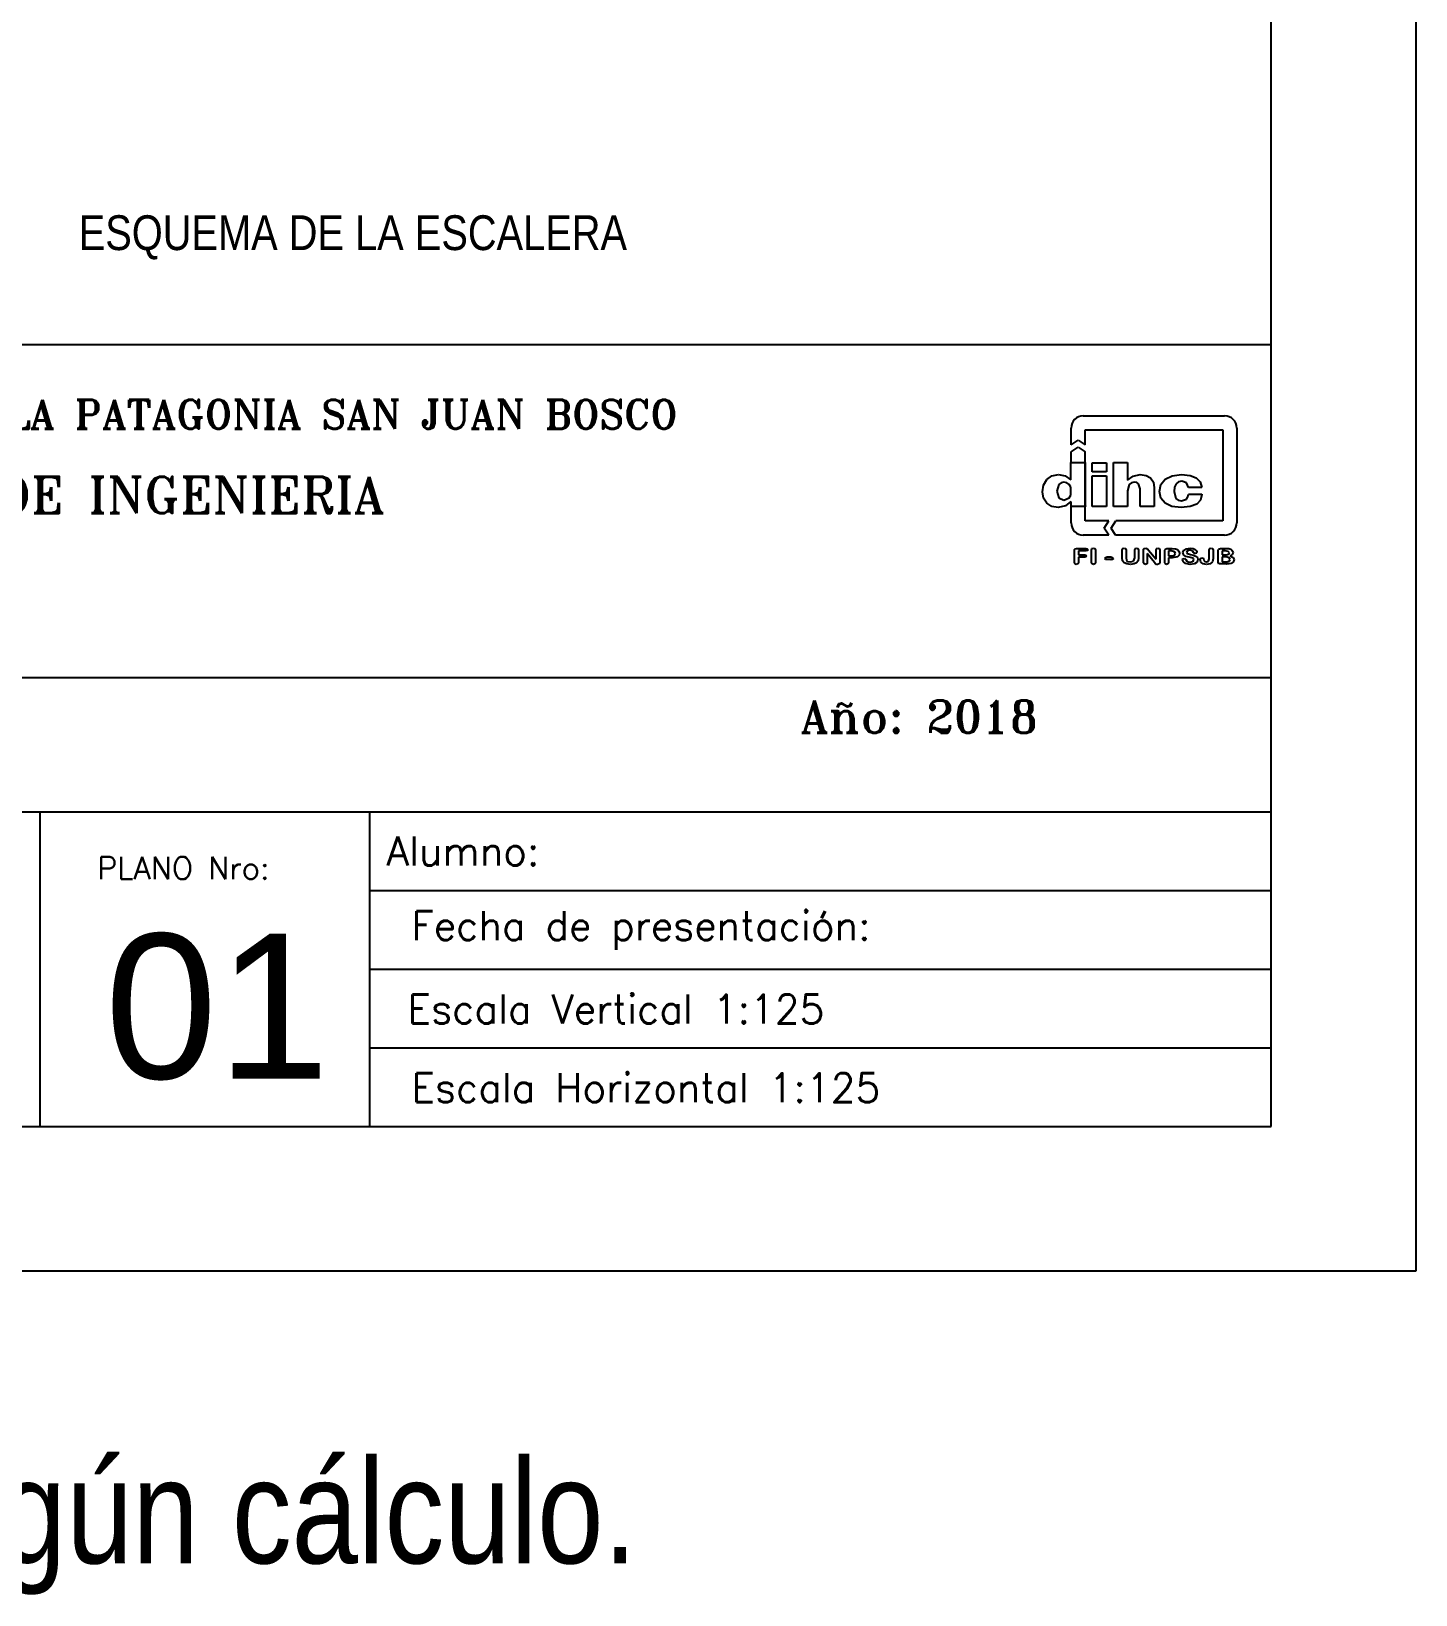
# Model space of a CAD drawing. Header units: millimetres. Extents: x 190.8 to 271.9, y 200.6 to 238.1.
# Drawn here: x 259.99 to 271.95, y 200.6 to 214.1 of the extents above; entities that cross this region are included whole.
import ezdxf
from ezdxf.enums import TextEntityAlignment as Align

# ---------------------------------------------------------------- set-up
doc = ezdxf.new("R2010")
doc.units = ezdxf.units.MM
for name, color, linetype in [('CARATULA', 7, 'Continuous'), ('Recuadro', 1, 'Continuous'), ('TEXTO', 2, 'Continuous'), ('Textos', 2, 'Continuous')]:
    doc.layers.add(name, color=color, linetype=linetype)
doc.styles.add('INTEGRANTES', font='romans.shx', dxfattribs={"height": 2})
doc.styles.add('NARROW', font='ARIALN.TTF', dxfattribs={"width": 0.9})
doc.styles.add('ROMANS', font='romans')
doc.styles.add('ROMANT', font='romant', dxfattribs={"height": 2.5})
doc.styles.add('SAN14', font='sas_____.pfb', dxfattribs={"height": 14})

# ---------------------------------------------------------------- blocks, each defined once
blk = doc.blocks.new('LOGODIHC')
at = {"color": 1, "linetype": 'Continuous'}
for p, q in [((-0.504, 0.583), (0.798, 0.583)), ((-0.616, 0.314), (-0.616, 0.47)), ((-0.486, 0.314), (-0.486, 0.453)), ((-0.486, 0.453), (0.781, 0.453)), ((0.781, 0.453), (0.781, -0.386)), ((0.911, 0.47), (0.911, -0.404)), ((-0.616, 0.314), (-0.551, 0.357)), ((-0.616, 0.251), (-0.551, 0.294)), ((-0.551, 0.357), (-0.486, 0.314)), ((-0.551, 0.294), (-0.486, 0.251)), ((-0.617, 0.152), (-0.486, 0.152)), ((-0.617, 0.152), (-0.486, 0.152)), ((-0.617, -0.007), (-0.617, 0.152)), ((-0.617, -0.007), (-0.617, 0.152)), ((-0.616, 0.152), (-0.616, 0.251)), ((-0.486, -0.386), (-0.486, 0.251)), ((-0.486, 0.152), (-0.486, -0.208)), ((-0.486, 0.152), (-0.486, -0.208)), ((-0.421, 0.148), (-0.291, 0.148)), ((-0.421, 0.148), (-0.291, 0.148)), ((-0.421, 0.068), (-0.421, 0.148)), ((-0.421, 0.068), (-0.421, 0.148)), ((-0.291, 0.148), (-0.291, 0.068)), ((-0.291, 0.148), (-0.291, 0.068)), ((-0.226, 0.152), (-0.095, 0.152)), ((-0.226, 0.152), (-0.095, 0.152)), ((-0.226, -0.254), (-0.226, 0.152)), ((-0.226, -0.254), (-0.226, 0.152)), ((-0.095, 0.152), (-0.095, -0.011)), ((-0.095, 0.152), (-0.095, -0.011)), ((-0.841, -0.003), (-0.793, 0.029)), ((-0.841, -0.003), (-0.793, 0.029)), ((-0.793, 0.029), (-0.733, 0.041)), ((-0.793, 0.029), (-0.733, 0.041)), ((-0.733, 0.041), (-0.67, 0.029)), ((-0.733, 0.041), (-0.67, 0.029)), ((-0.67, 0.029), (-0.617, -0.007)), ((-0.67, 0.029), (-0.617, -0.007)), ((-0.291, 0.068), (-0.421, 0.068)), ((-0.291, 0.068), (-0.421, 0.068)), ((-0.421, -0.254), (-0.421, 0.029)), ((-0.421, 0.029), (-0.291, 0.029)), ((-0.421, -0.254), (-0.421, 0.029)), ((-0.421, 0.029), (-0.291, 0.029)), ((-0.291, 0.029), (-0.291, -0.254)), ((-0.291, 0.029), (-0.291, -0.254)), ((-0.095, -0.011), (-0.044, 0.027)), ((-0.095, -0.011), (-0.044, 0.027)), ((-0.044, 0.027), (0.02, 0.041)), ((-0.044, 0.027), (0.02, 0.041)), ((0.02, 0.041), (0.075, 0.033)), ((0.02, 0.041), (0.075, 0.033)), ((0.075, 0.033), (0.115, 0.01)), ((0.075, 0.033), (0.115, 0.01)), ((0.115, 0.01), (0.142, -0.03)), ((0.115, 0.01), (0.142, -0.03)), ((0.25, -0.001), (0.315, 0.029)), ((0.25, -0.001), (0.315, 0.029)), ((0.315, 0.029), (0.401, 0.041)), ((0.315, 0.029), (0.401, 0.041)), ((0.401, 0.041), (0.48, 0.033)), ((0.401, 0.041), (0.48, 0.033)), ((0.48, 0.033), (0.537, 0.01)), ((0.48, 0.033), (0.537, 0.01)), ((0.537, 0.01), (0.573, -0.026)), ((0.537, 0.01), (0.573, -0.026)), ((-0.881, -0.118), (-0.871, -0.055)), ((-0.881, -0.118), (-0.871, -0.055)), ((-0.871, -0.176), (-0.881, -0.118)), ((-0.871, -0.176), (-0.881, -0.118)), ((-0.871, -0.055), (-0.841, -0.003)), ((-0.871, -0.055), (-0.841, -0.003)), ((-0.73, -0.051), (-0.747, -0.112)), ((-0.73, -0.051), (-0.747, -0.112)), ((-0.747, -0.112), (-0.73, -0.172)), ((-0.747, -0.112), (-0.73, -0.172)), ((-0.708, -0.034), (-0.73, -0.051)), ((-0.708, -0.034), (-0.73, -0.051)), ((-0.682, -0.028), (-0.708, -0.034)), ((-0.682, -0.028), (-0.708, -0.034)), ((-0.655, -0.034), (-0.684, -0.028)), ((-0.655, -0.034), (-0.684, -0.028)), ((-0.684, -0.028), (-0.682, -0.028)), ((-0.684, -0.028), (-0.682, -0.028)), ((-0.634, -0.051), (-0.655, -0.034)), ((-0.634, -0.051), (-0.655, -0.034)), ((-0.62, -0.076), (-0.634, -0.051)), ((-0.62, -0.076), (-0.634, -0.051)), ((-0.617, -0.112), (-0.62, -0.076)), ((-0.617, -0.112), (-0.62, -0.076)), ((-0.62, -0.147), (-0.617, -0.112)), ((-0.62, -0.147), (-0.617, -0.112)), ((-0.08, -0.049), (-0.095, -0.11)), ((-0.08, -0.049), (-0.095, -0.11)), ((-0.095, -0.11), (-0.095, -0.254)), ((-0.095, -0.11), (-0.095, -0.254)), ((-0.061, -0.034), (-0.08, -0.049)), ((-0.061, -0.034), (-0.08, -0.049)), ((-0.034, -0.028), (-0.061, -0.034)), ((-0.034, -0.028), (-0.061, -0.034)), ((-0.011, -0.032), (-0.034, -0.028)), ((-0.011, -0.032), (-0.034, -0.028)), ((0.006, -0.043), (-0.011, -0.032)), ((0.006, -0.043), (-0.011, -0.032)), ((0.02, -0.089), (0.006, -0.043)), ((0.02, -0.089), (0.006, -0.043)), ((0.02, -0.254), (0.02, -0.089)), ((0.02, -0.254), (0.02, -0.089)), ((0.142, -0.03), (0.15, -0.082)), ((0.142, -0.03), (0.15, -0.082)), ((0.15, -0.082), (0.15, -0.254)), ((0.15, -0.082), (0.15, -0.254)), ((0.198, -0.114), (0.211, -0.049)), ((0.198, -0.114), (0.211, -0.049)), ((0.211, -0.177), (0.198, -0.114)), ((0.211, -0.177), (0.198, -0.114)), ((0.211, -0.049), (0.25, -0.001)), ((0.211, -0.049), (0.25, -0.001)), ((0.338, -0.074), (0.332, -0.116)), ((0.338, -0.074), (0.332, -0.116)), ((0.332, -0.116), (0.349, -0.179)), ((0.332, -0.116), (0.349, -0.179)), ((0.351, -0.045), (0.338, -0.074)), ((0.351, -0.045), (0.338, -0.074)), ((0.372, -0.026), (0.351, -0.045)), ((0.372, -0.026), (0.351, -0.045)), ((0.403, -0.02), (0.372, -0.026)), ((0.403, -0.02), (0.372, -0.026)), ((0.447, -0.036), (0.403, -0.02)), ((0.447, -0.036), (0.403, -0.02)), ((0.466, -0.078), (0.447, -0.036)), ((0.466, -0.078), (0.447, -0.036)), ((0.46, -0.164), (0.466, -0.139)), ((0.46, -0.164), (0.466, -0.139)), ((0.589, -0.078), (0.466, -0.078)), ((0.589, -0.078), (0.466, -0.078)), ((0.466, -0.139), (0.589, -0.139)), ((0.466, -0.139), (0.589, -0.139)), ((0.573, -0.026), (0.589, -0.078)), ((0.573, -0.026), (0.589, -0.078)), ((0.589, -0.141), (0.577, -0.195)), ((0.589, -0.141), (0.577, -0.195)), ((0.589, -0.139), (0.589, -0.141)), ((0.589, -0.139), (0.589, -0.141)), ((-0.841, -0.223), (-0.871, -0.176)), ((-0.841, -0.223), (-0.871, -0.176)), ((-0.795, -0.252), (-0.841, -0.223)), ((-0.795, -0.252), (-0.841, -0.223)), ((-0.735, -0.262), (-0.795, -0.252)), ((-0.735, -0.262), (-0.795, -0.252)), ((-0.668, -0.248), (-0.735, -0.262)), ((-0.668, -0.248), (-0.735, -0.262)), ((-0.73, -0.172), (-0.682, -0.193)), ((-0.73, -0.172), (-0.682, -0.193)), ((-0.682, -0.193), (-0.634, -0.172)), ((-0.682, -0.193), (-0.634, -0.172)), ((-0.617, -0.208), (-0.668, -0.248)), ((-0.617, -0.208), (-0.668, -0.248)), ((-0.634, -0.172), (-0.62, -0.147)), ((-0.634, -0.172), (-0.62, -0.147)), ((-0.615, -0.235), (-0.617, -0.208)), ((-0.615, -0.235), (-0.617, -0.208)), ((-0.616, -0.404), (-0.616, -0.21)), ((-0.613, -0.254), (-0.615, -0.235)), ((-0.613, -0.254), (-0.615, -0.235)), ((-0.49, -0.254), (-0.613, -0.254)), ((-0.482, -0.254), (-0.613, -0.254)), ((-0.486, -0.233), (-0.49, -0.254)), ((-0.486, -0.208), (-0.486, -0.233)), ((-0.486, -0.208), (-0.486, -0.233)), ((-0.486, -0.233), (-0.482, -0.254)), ((-0.291, -0.254), (-0.421, -0.254)), ((-0.291, -0.254), (-0.421, -0.254)), ((-0.095, -0.254), (-0.226, -0.254)), ((-0.095, -0.254), (-0.226, -0.254)), ((0.15, -0.254), (0.02, -0.254)), ((0.15, -0.254), (0.02, -0.254)), ((0.25, -0.223), (0.211, -0.177)), ((0.25, -0.223), (0.211, -0.177)), ((0.313, -0.252), (0.25, -0.223)), ((0.313, -0.252), (0.25, -0.223)), ((0.397, -0.262), (0.313, -0.252)), ((0.397, -0.262), (0.313, -0.252)), ((0.349, -0.179), (0.37, -0.195)), ((0.349, -0.179), (0.37, -0.195)), ((0.37, -0.195), (0.401, -0.2)), ((0.37, -0.195), (0.401, -0.2)), ((0.48, -0.254), (0.397, -0.262)), ((0.48, -0.254), (0.397, -0.262)), ((0.401, -0.2), (0.447, -0.185)), ((0.401, -0.2), (0.447, -0.185)), ((0.447, -0.185), (0.46, -0.164)), ((0.447, -0.185), (0.46, -0.164)), ((0.541, -0.231), (0.48, -0.254)), ((0.541, -0.231), (0.48, -0.254)), ((0.577, -0.195), (0.541, -0.231)), ((0.577, -0.195), (0.541, -0.231)), ((-0.267, -0.386), (-0.486, -0.386)), ((-0.31, -0.451), (-0.267, -0.386)), ((-0.247, -0.452), (-0.203, -0.386)), ((0.781, -0.386), (-0.203, -0.386)), ((-0.269, -0.516), (-0.504, -0.516)), ((-0.269, -0.516), (-0.31, -0.451)), ((-0.206, -0.516), (-0.247, -0.452)), ((0.798, -0.516), (-0.206, -0.516)), ((-0.586, -0.658), (-0.584, -0.648)), ((-0.586, -0.658), (-0.584, -0.648)), ((-0.586, -0.769), (-0.586, -0.658)), ((-0.586, -0.769), (-0.586, -0.658)), ((-0.584, -0.648), (-0.578, -0.643)), ((-0.584, -0.648), (-0.578, -0.643)), ((-0.578, -0.643), (-0.565, -0.639)), ((-0.578, -0.643), (-0.565, -0.639)), ((-0.565, -0.639), (-0.479, -0.639)), ((-0.565, -0.639), (-0.479, -0.639)), ((-0.479, -0.662), (-0.549, -0.662)), ((-0.549, -0.662), (-0.549, -0.698)), ((-0.479, -0.662), (-0.549, -0.662)), ((-0.549, -0.662), (-0.549, -0.698)), ((-0.549, -0.698), (-0.49, -0.698)), ((-0.549, -0.698), (-0.49, -0.698)), ((-0.49, -0.719), (-0.549, -0.719)), ((-0.549, -0.719), (-0.549, -0.769)), ((-0.49, -0.719), (-0.549, -0.719)), ((-0.549, -0.719), (-0.549, -0.769)), ((-0.49, -0.698), (-0.479, -0.702)), ((-0.49, -0.698), (-0.479, -0.702)), ((-0.479, -0.717), (-0.49, -0.719)), ((-0.479, -0.717), (-0.49, -0.719)), ((-0.479, -0.639), (-0.467, -0.643)), ((-0.479, -0.639), (-0.467, -0.643)), ((-0.465, -0.658), (-0.479, -0.662)), ((-0.465, -0.658), (-0.479, -0.662)), ((-0.479, -0.702), (-0.475, -0.71)), ((-0.479, -0.702), (-0.475, -0.71)), ((-0.475, -0.71), (-0.479, -0.717)), ((-0.475, -0.71), (-0.479, -0.717)), ((-0.467, -0.643), (-0.461, -0.65)), ((-0.467, -0.643), (-0.461, -0.65)), ((-0.461, -0.65), (-0.465, -0.658)), ((-0.461, -0.65), (-0.465, -0.658)), ((-0.429, -0.654), (-0.425, -0.641)), ((-0.429, -0.654), (-0.425, -0.641)), ((-0.429, -0.767), (-0.429, -0.654)), ((-0.429, -0.767), (-0.429, -0.654)), ((-0.425, -0.641), (-0.411, -0.637)), ((-0.425, -0.641), (-0.411, -0.637)), ((-0.411, -0.637), (-0.398, -0.641)), ((-0.411, -0.637), (-0.398, -0.641)), ((-0.398, -0.641), (-0.392, -0.654)), ((-0.398, -0.641), (-0.392, -0.654)), ((-0.392, -0.654), (-0.392, -0.769)), ((-0.392, -0.654), (-0.392, -0.769)), ((-0.298, -0.723), (-0.285, -0.717)), ((-0.298, -0.723), (-0.285, -0.717)), ((-0.285, -0.717), (-0.249, -0.717)), ((-0.285, -0.717), (-0.249, -0.717)), ((-0.249, -0.717), (-0.235, -0.721)), ((-0.249, -0.717), (-0.235, -0.721)), ((-0.145, -0.654), (-0.141, -0.641)), ((-0.145, -0.654), (-0.141, -0.641)), ((-0.145, -0.725), (-0.145, -0.654)), ((-0.145, -0.725), (-0.145, -0.654)), ((-0.141, -0.641), (-0.128, -0.637)), ((-0.141, -0.641), (-0.128, -0.637)), ((-0.128, -0.637), (-0.114, -0.641)), ((-0.128, -0.637), (-0.114, -0.641)), ((-0.114, -0.641), (-0.109, -0.654)), ((-0.114, -0.641), (-0.109, -0.654)), ((-0.109, -0.654), (-0.109, -0.727)), ((-0.109, -0.654), (-0.109, -0.727)), ((-0.03, -0.654), (-0.026, -0.641)), ((-0.03, -0.654), (-0.026, -0.641)), ((-0.03, -0.727), (-0.03, -0.654)), ((-0.03, -0.727), (-0.03, -0.654)), ((-0.026, -0.641), (-0.013, -0.637)), ((-0.026, -0.641), (-0.013, -0.637)), ((-0.013, -0.637), (0, -0.641)), ((-0.013, -0.637), (0, -0.641)), ((0, -0.641), (0.006, -0.654)), ((0, -0.641), (0.006, -0.654)), ((0.006, -0.654), (0.006, -0.725)), ((0.006, -0.654), (0.006, -0.725)), ((0.052, -0.646), (0.06, -0.639)), ((0.052, -0.646), (0.06, -0.639)), ((0.052, -0.658), (0.052, -0.646)), ((0.052, -0.658), (0.052, -0.646)), ((0.052, -0.771), (0.052, -0.658)), ((0.052, -0.771), (0.052, -0.658)), ((0.06, -0.639), (0.071, -0.637)), ((0.06, -0.639), (0.071, -0.637)), ((0.071, -0.637), (0.079, -0.639)), ((0.071, -0.637), (0.079, -0.639)), ((0.079, -0.639), (0.085, -0.641)), ((0.079, -0.639), (0.085, -0.641)), ((0.085, -0.641), (0.091, -0.646)), ((0.085, -0.641), (0.091, -0.646)), ((0.152, -0.769), (0.085, -0.685)), ((0.085, -0.685), (0.085, -0.771)), ((0.152, -0.769), (0.085, -0.685)), ((0.085, -0.685), (0.085, -0.771)), ((0.091, -0.646), (0.096, -0.654)), ((0.091, -0.646), (0.096, -0.654)), ((0.096, -0.654), (0.098, -0.654)), ((0.096, -0.654), (0.098, -0.654)), ((0.098, -0.654), (0.167, -0.738)), ((0.098, -0.654), (0.167, -0.738)), ((0.167, -0.654), (0.171, -0.641)), ((0.167, -0.654), (0.171, -0.641)), ((0.167, -0.738), (0.167, -0.654)), ((0.167, -0.738), (0.167, -0.654)), ((0.171, -0.641), (0.183, -0.637)), ((0.171, -0.641), (0.183, -0.637)), ((0.183, -0.637), (0.194, -0.641)), ((0.183, -0.637), (0.194, -0.641)), ((0.194, -0.641), (0.2, -0.654)), ((0.194, -0.641), (0.2, -0.654)), ((0.2, -0.654), (0.2, -0.767)), ((0.2, -0.654), (0.2, -0.767)), ((0.246, -0.658), (0.25, -0.645)), ((0.246, -0.658), (0.25, -0.645)), ((0.246, -0.769), (0.246, -0.658)), ((0.246, -0.769), (0.246, -0.658)), ((0.25, -0.645), (0.267, -0.639)), ((0.25, -0.645), (0.267, -0.639)), ((0.267, -0.639), (0.315, -0.639)), ((0.267, -0.639), (0.315, -0.639)), ((0.307, -0.662), (0.282, -0.662)), ((0.282, -0.662), (0.282, -0.706)), ((0.307, -0.662), (0.282, -0.662)), ((0.282, -0.662), (0.282, -0.706)), ((0.282, -0.706), (0.305, -0.706)), ((0.282, -0.706), (0.305, -0.706)), ((0.338, -0.669), (0.305, -0.662)), ((0.338, -0.669), (0.305, -0.662)), ((0.305, -0.662), (0.307, -0.662)), ((0.305, -0.662), (0.307, -0.662)), ((0.305, -0.706), (0.326, -0.704)), ((0.305, -0.706), (0.326, -0.704)), ((0.315, -0.639), (0.345, -0.643)), ((0.315, -0.639), (0.345, -0.643)), ((0.365, -0.717), (0.315, -0.727)), ((0.365, -0.717), (0.315, -0.727)), ((0.326, -0.704), (0.34, -0.698)), ((0.326, -0.704), (0.34, -0.698)), ((0.345, -0.685), (0.338, -0.669)), ((0.345, -0.685), (0.338, -0.669)), ((0.34, -0.698), (0.345, -0.685)), ((0.34, -0.698), (0.345, -0.685)), ((0.345, -0.643), (0.365, -0.65)), ((0.345, -0.643), (0.365, -0.65)), ((0.365, -0.65), (0.376, -0.664)), ((0.365, -0.65), (0.376, -0.664)), ((0.378, -0.702), (0.365, -0.717)), ((0.378, -0.702), (0.365, -0.717)), ((0.376, -0.664), (0.382, -0.683)), ((0.376, -0.664), (0.382, -0.683)), ((0.382, -0.683), (0.378, -0.702)), ((0.382, -0.683), (0.378, -0.702)), ((0.414, -0.677), (0.422, -0.656)), ((0.414, -0.677), (0.422, -0.656)), ((0.422, -0.7), (0.414, -0.677)), ((0.422, -0.7), (0.414, -0.677)), ((0.422, -0.656), (0.445, -0.643)), ((0.422, -0.656), (0.445, -0.643)), ((0.441, -0.712), (0.422, -0.7)), ((0.441, -0.712), (0.422, -0.7)), ((0.472, -0.719), (0.441, -0.712)), ((0.472, -0.719), (0.441, -0.712)), ((0.445, -0.643), (0.48, -0.637)), ((0.445, -0.643), (0.48, -0.637)), ((0.455, -0.662), (0.447, -0.675)), ((0.455, -0.662), (0.447, -0.675)), ((0.447, -0.675), (0.449, -0.681)), ((0.447, -0.675), (0.449, -0.681)), ((0.449, -0.681), (0.457, -0.687)), ((0.449, -0.681), (0.457, -0.687)), ((0.478, -0.656), (0.455, -0.662)), ((0.478, -0.656), (0.455, -0.662)), ((0.457, -0.687), (0.466, -0.69)), ((0.457, -0.687), (0.466, -0.69)), ((0.466, -0.69), (0.485, -0.694)), ((0.466, -0.69), (0.485, -0.694)), ((0.497, -0.727), (0.472, -0.719)), ((0.497, -0.727), (0.472, -0.719)), ((0.501, -0.662), (0.478, -0.656)), ((0.501, -0.662), (0.478, -0.656)), ((0.48, -0.637), (0.508, -0.639)), ((0.48, -0.637), (0.508, -0.639)), ((0.485, -0.694), (0.512, -0.702)), ((0.485, -0.694), (0.512, -0.702)), ((0.51, -0.675), (0.501, -0.662)), ((0.51, -0.675), (0.501, -0.662)), ((0.508, -0.639), (0.527, -0.648)), ((0.508, -0.639), (0.527, -0.648)), ((0.518, -0.685), (0.51, -0.675)), ((0.518, -0.685), (0.51, -0.675)), ((0.512, -0.702), (0.531, -0.71)), ((0.512, -0.702), (0.531, -0.71)), ((0.527, -0.687), (0.518, -0.685)), ((0.527, -0.687), (0.518, -0.685)), ((0.527, -0.648), (0.539, -0.66)), ((0.527, -0.648), (0.539, -0.66)), ((0.539, -0.681), (0.527, -0.687)), ((0.539, -0.681), (0.527, -0.687)), ((0.531, -0.71), (0.547, -0.721)), ((0.531, -0.71), (0.547, -0.721)), ((0.539, -0.66), (0.543, -0.671)), ((0.539, -0.66), (0.543, -0.671)), ((0.543, -0.671), (0.539, -0.681)), ((0.543, -0.671), (0.539, -0.681)), ((0.656, -0.654), (0.66, -0.641)), ((0.656, -0.654), (0.66, -0.641)), ((0.656, -0.735), (0.656, -0.654)), ((0.656, -0.735), (0.656, -0.654)), ((0.66, -0.641), (0.673, -0.637)), ((0.66, -0.641), (0.673, -0.637)), ((0.673, -0.637), (0.687, -0.641)), ((0.673, -0.637), (0.687, -0.641)), ((0.687, -0.641), (0.692, -0.654)), ((0.687, -0.641), (0.692, -0.654)), ((0.692, -0.654), (0.692, -0.731)), ((0.692, -0.654), (0.692, -0.731)), ((0.738, -0.658), (0.742, -0.645)), ((0.738, -0.658), (0.742, -0.645)), ((0.738, -0.765), (0.738, -0.658)), ((0.738, -0.765), (0.738, -0.658)), ((0.742, -0.645), (0.759, -0.639)), ((0.742, -0.645), (0.759, -0.639)), ((0.759, -0.639), (0.817, -0.639)), ((0.759, -0.639), (0.817, -0.639)), ((0.775, -0.662), (0.775, -0.698)), ((0.775, -0.662), (0.775, -0.698)), ((0.803, -0.662), (0.775, -0.662)), ((0.803, -0.662), (0.775, -0.662)), ((0.775, -0.698), (0.807, -0.698)), ((0.775, -0.698), (0.807, -0.698)), ((0.811, -0.717), (0.775, -0.717)), ((0.775, -0.717), (0.775, -0.761)), ((0.811, -0.717), (0.775, -0.717)), ((0.775, -0.717), (0.775, -0.761)), ((0.832, -0.666), (0.803, -0.662)), ((0.832, -0.666), (0.803, -0.662)), ((0.807, -0.698), (0.826, -0.696)), ((0.807, -0.698), (0.826, -0.696)), ((0.84, -0.725), (0.811, -0.717)), ((0.84, -0.725), (0.811, -0.717)), ((0.817, -0.639), (0.838, -0.641)), ((0.817, -0.639), (0.838, -0.641)), ((0.826, -0.696), (0.838, -0.689)), ((0.826, -0.696), (0.838, -0.689)), ((0.842, -0.679), (0.832, -0.666)), ((0.842, -0.679), (0.832, -0.666)), ((0.838, -0.641), (0.855, -0.646)), ((0.838, -0.641), (0.855, -0.646)), ((0.838, -0.689), (0.842, -0.679)), ((0.838, -0.689), (0.842, -0.679)), ((0.869, -0.694), (0.849, -0.708)), ((0.869, -0.694), (0.849, -0.708)), ((0.849, -0.708), (0.876, -0.721)), ((0.849, -0.708), (0.876, -0.721)), ((0.855, -0.646), (0.865, -0.654)), ((0.855, -0.646), (0.865, -0.654)), ((0.865, -0.654), (0.872, -0.664)), ((0.865, -0.654), (0.872, -0.664)), ((0.876, -0.677), (0.869, -0.694)), ((0.876, -0.677), (0.869, -0.694)), ((0.872, -0.664), (0.876, -0.677)), ((0.872, -0.664), (0.876, -0.677)), ((-0.58, -0.782), (-0.586, -0.769)), ((-0.58, -0.782), (-0.586, -0.769)), ((-0.569, -0.786), (-0.58, -0.782)), ((-0.569, -0.786), (-0.58, -0.782)), ((-0.555, -0.782), (-0.569, -0.786)), ((-0.555, -0.782), (-0.569, -0.786)), ((-0.549, -0.769), (-0.555, -0.782)), ((-0.549, -0.769), (-0.555, -0.782)), ((-0.429, -0.769), (-0.429, -0.767)), ((-0.429, -0.769), (-0.429, -0.767)), ((-0.423, -0.782), (-0.429, -0.769)), ((-0.423, -0.782), (-0.429, -0.769)), ((-0.411, -0.786), (-0.423, -0.782)), ((-0.411, -0.786), (-0.423, -0.782)), ((-0.398, -0.782), (-0.411, -0.786)), ((-0.398, -0.782), (-0.411, -0.786)), ((-0.392, -0.769), (-0.398, -0.782)), ((-0.392, -0.769), (-0.398, -0.782)), ((-0.302, -0.733), (-0.298, -0.723)), ((-0.302, -0.733), (-0.298, -0.723)), ((-0.298, -0.74), (-0.302, -0.733)), ((-0.298, -0.74), (-0.302, -0.733)), ((-0.285, -0.742), (-0.298, -0.74)), ((-0.285, -0.742), (-0.298, -0.74)), ((-0.247, -0.742), (-0.285, -0.742)), ((-0.247, -0.742), (-0.285, -0.742)), ((-0.233, -0.74), (-0.249, -0.742)), ((-0.233, -0.74), (-0.249, -0.742)), ((-0.249, -0.742), (-0.247, -0.742)), ((-0.249, -0.742), (-0.247, -0.742)), ((-0.235, -0.721), (-0.229, -0.733)), ((-0.235, -0.721), (-0.229, -0.733)), ((-0.229, -0.733), (-0.233, -0.74)), ((-0.229, -0.733), (-0.233, -0.74)), ((-0.141, -0.754), (-0.145, -0.725)), ((-0.141, -0.754), (-0.145, -0.725)), ((-0.128, -0.773), (-0.141, -0.754)), ((-0.128, -0.773), (-0.141, -0.754)), ((-0.103, -0.782), (-0.128, -0.773)), ((-0.103, -0.782), (-0.128, -0.773)), ((-0.109, -0.727), (-0.107, -0.746)), ((-0.109, -0.727), (-0.107, -0.746)), ((-0.107, -0.746), (-0.095, -0.758)), ((-0.107, -0.746), (-0.095, -0.758)), ((-0.068, -0.786), (-0.103, -0.782)), ((-0.068, -0.786), (-0.103, -0.782)), ((-0.095, -0.758), (-0.07, -0.763)), ((-0.095, -0.758), (-0.07, -0.763)), ((-0.07, -0.763), (-0.04, -0.756)), ((-0.07, -0.763), (-0.04, -0.756)), ((-0.036, -0.782), (-0.068, -0.786)), ((-0.036, -0.782), (-0.068, -0.786)), ((-0.04, -0.756), (-0.03, -0.727)), ((-0.04, -0.756), (-0.03, -0.727)), ((-0.015, -0.773), (-0.036, -0.782)), ((-0.015, -0.773), (-0.036, -0.782)), ((0.002, -0.752), (-0.015, -0.773)), ((0.002, -0.752), (-0.015, -0.773)), ((0.006, -0.725), (0.002, -0.752)), ((0.006, -0.725), (0.002, -0.752)), ((0.056, -0.782), (0.052, -0.771)), ((0.056, -0.782), (0.052, -0.771)), ((0.068, -0.786), (0.056, -0.782)), ((0.068, -0.786), (0.056, -0.782)), ((0.081, -0.782), (0.068, -0.786)), ((0.081, -0.782), (0.068, -0.786)), ((0.085, -0.771), (0.081, -0.782)), ((0.085, -0.771), (0.081, -0.782)), ((0.158, -0.777), (0.152, -0.769)), ((0.158, -0.777), (0.152, -0.769)), ((0.163, -0.782), (0.158, -0.777)), ((0.163, -0.782), (0.158, -0.777)), ((0.171, -0.786), (0.163, -0.782)), ((0.171, -0.786), (0.163, -0.782)), ((0.179, -0.786), (0.171, -0.786)), ((0.179, -0.786), (0.171, -0.786)), ((0.194, -0.782), (0.179, -0.786)), ((0.194, -0.782), (0.179, -0.786)), ((0.2, -0.767), (0.194, -0.782)), ((0.2, -0.767), (0.194, -0.782)), ((0.252, -0.782), (0.246, -0.769)), ((0.252, -0.782), (0.246, -0.769)), ((0.263, -0.786), (0.252, -0.782)), ((0.263, -0.786), (0.252, -0.782)), ((0.276, -0.782), (0.263, -0.786)), ((0.276, -0.782), (0.263, -0.786)), ((0.282, -0.769), (0.276, -0.782)), ((0.282, -0.769), (0.276, -0.782)), ((0.315, -0.727), (0.282, -0.727)), ((0.282, -0.727), (0.282, -0.769)), ((0.315, -0.727), (0.282, -0.727)), ((0.282, -0.727), (0.282, -0.769)), ((0.411, -0.744), (0.414, -0.735)), ((0.411, -0.744), (0.414, -0.735)), ((0.418, -0.763), (0.411, -0.744)), ((0.418, -0.763), (0.411, -0.744)), ((0.414, -0.735), (0.426, -0.731)), ((0.414, -0.735), (0.426, -0.731)), ((0.437, -0.779), (0.418, -0.763)), ((0.437, -0.779), (0.418, -0.763)), ((0.426, -0.731), (0.435, -0.735)), ((0.426, -0.731), (0.435, -0.735)), ((0.435, -0.735), (0.441, -0.742)), ((0.435, -0.735), (0.441, -0.742)), ((0.48, -0.786), (0.437, -0.779)), ((0.48, -0.786), (0.437, -0.779)), ((0.441, -0.742), (0.449, -0.756)), ((0.441, -0.742), (0.449, -0.756)), ((0.449, -0.756), (0.46, -0.761)), ((0.449, -0.756), (0.46, -0.761)), ((0.46, -0.761), (0.48, -0.765)), ((0.46, -0.761), (0.48, -0.765)), ((0.48, -0.765), (0.504, -0.759)), ((0.48, -0.765), (0.504, -0.759)), ((0.52, -0.781), (0.48, -0.786)), ((0.52, -0.781), (0.48, -0.786)), ((0.51, -0.733), (0.497, -0.727)), ((0.51, -0.733), (0.497, -0.727)), ((0.504, -0.759), (0.516, -0.744)), ((0.504, -0.759), (0.516, -0.744)), ((0.516, -0.744), (0.51, -0.733)), ((0.516, -0.744), (0.51, -0.733)), ((0.545, -0.765), (0.52, -0.781)), ((0.545, -0.765), (0.52, -0.781)), ((0.552, -0.74), (0.545, -0.765)), ((0.552, -0.74), (0.545, -0.765)), ((0.547, -0.721), (0.552, -0.742)), ((0.547, -0.721), (0.552, -0.742)), ((0.552, -0.742), (0.552, -0.74)), ((0.552, -0.742), (0.552, -0.74)), ((0.573, -0.742), (0.577, -0.731)), ((0.573, -0.742), (0.577, -0.731)), ((0.575, -0.756), (0.573, -0.742)), ((0.575, -0.756), (0.573, -0.742)), ((0.581, -0.767), (0.575, -0.756)), ((0.581, -0.767), (0.575, -0.756)), ((0.577, -0.731), (0.589, -0.727)), ((0.577, -0.731), (0.589, -0.727)), ((0.602, -0.782), (0.581, -0.767)), ((0.602, -0.782), (0.581, -0.767)), ((0.589, -0.727), (0.6, -0.729)), ((0.589, -0.727), (0.6, -0.729)), ((0.6, -0.729), (0.606, -0.74)), ((0.6, -0.729), (0.606, -0.74)), ((0.631, -0.786), (0.602, -0.782)), ((0.631, -0.786), (0.602, -0.782)), ((0.606, -0.74), (0.61, -0.752)), ((0.606, -0.74), (0.61, -0.752)), ((0.61, -0.752), (0.616, -0.759)), ((0.61, -0.752), (0.616, -0.759)), ((0.616, -0.759), (0.631, -0.763)), ((0.616, -0.759), (0.631, -0.763)), ((0.631, -0.763), (0.65, -0.756)), ((0.631, -0.763), (0.65, -0.756)), ((0.665, -0.781), (0.631, -0.786)), ((0.665, -0.781), (0.631, -0.786)), ((0.65, -0.756), (0.656, -0.735)), ((0.65, -0.756), (0.656, -0.735)), ((0.687, -0.761), (0.665, -0.781)), ((0.687, -0.761), (0.665, -0.781)), ((0.69, -0.748), (0.687, -0.761)), ((0.69, -0.748), (0.687, -0.761)), ((0.692, -0.731), (0.69, -0.748)), ((0.692, -0.731), (0.69, -0.748)), ((0.744, -0.781), (0.738, -0.765)), ((0.744, -0.781), (0.738, -0.765)), ((0.759, -0.782), (0.744, -0.781)), ((0.759, -0.782), (0.744, -0.781)), ((0.815, -0.782), (0.759, -0.782)), ((0.815, -0.782), (0.759, -0.782)), ((0.775, -0.761), (0.813, -0.761)), ((0.775, -0.761), (0.813, -0.761)), ((0.813, -0.761), (0.84, -0.756)), ((0.813, -0.761), (0.84, -0.756)), ((0.84, -0.782), (0.813, -0.782)), ((0.84, -0.782), (0.813, -0.782)), ((0.813, -0.782), (0.815, -0.782)), ((0.813, -0.782), (0.815, -0.782)), ((0.849, -0.74), (0.84, -0.725)), ((0.849, -0.74), (0.84, -0.725)), ((0.84, -0.756), (0.849, -0.74)), ((0.84, -0.756), (0.849, -0.74)), ((0.857, -0.779), (0.84, -0.782)), ((0.857, -0.779), (0.84, -0.782)), ((0.878, -0.765), (0.857, -0.779)), ((0.878, -0.765), (0.857, -0.779)), ((0.876, -0.721), (0.886, -0.742)), ((0.876, -0.721), (0.886, -0.742)), ((0.886, -0.742), (0.878, -0.765)), ((0.886, -0.742), (0.878, -0.765))]:
    blk.add_line(p, q, dxfattribs=at)
for centre, major_axis, start_param, end_param in [((-0.504, 0.47), (-0.112, 0), 4.712389, 6.283185), ((0.798, 0.47), (-0.112, 0), 3.141593, 4.712389), ((-0.504, -0.404), (0.112, 0), 3.141593, 4.712389), ((0.798, -0.404), (-0.112, 0), 1.570796, 3.141593)]:
    blk.add_ellipse(centre, major_axis=major_axis, ratio=0.999096, start_param=start_param, end_param=end_param, dxfattribs=at)

msp = doc.modelspace()

# ---------------------------------------------------------------- linework, layer by layer
at = {"color": 6}
for p, q in [((270.696, 204.643), (270.696, 236.87)), ((249.446, 204.643), (270.696, 204.643))]:
    msp.add_line(p, q, dxfattribs=at)
at = {"color": 2}
msp.add_lwpolyline([(251.946, 204.643), (270.696, 204.643)], dxfattribs=at)
at = {"layer": 'CARATULA', "color": 6}
for points in [[(249.446, 211.394), (270.696, 211.394)], [(249.446, 208.519), (270.696, 208.519)], [(249.446, 207.36), (270.696, 207.36)], [(260.063, 207.36), (260.063, 204.643)], [(262.909, 207.36), (262.909, 204.643)]]:
    msp.add_lwpolyline(points, dxfattribs=at)
at = {"layer": 'CARATULA', "color": 3}
for points in [[(262.909, 206.68), (270.696, 206.68)], [(262.909, 206.001), (270.696, 206.001)], [(262.909, 205.322), (270.696, 205.322)]]:
    msp.add_lwpolyline(points, dxfattribs=at)
at = {"layer": 'Recuadro'}
for p, q in [((271.946, 238.12), (271.946, 203.393)), ((271.946, 203.393), (246.946, 203.393))]:
    msp.add_line(p, q, dxfattribs=at)

# ---------------------------------------------------------------- block references
at = {"layer": 'CARATULA', "xscale": 0.937499625000001, "yscale": 0.937499625000001, "zscale": 0.937499625}
msp.add_blockref('LOGODIHC', (269.547, 210.232), dxfattribs=at)

# ---------------------------------------------------------------- texts
at = {"layer": 'CARATULA', "color": 4, "style": 'ROMANT'}
msp.add_text('UNIVERSIDAD NACIONAL DE LA PATAGONIA SAN JUAN BOSCO', height=0.25, dxfattribs=at).set_placement((260.155, 210.792), align=Align.MIDDLE)
at = {"layer": 'CARATULA', "color": 3, "style": 'ROMANT'}
msp.add_text('FACULTAD DE INGENIERIA', height=0.3125, dxfattribs=at).set_placement((260.155, 210.095), align=Align.MIDDLE)
at = {"layer": 'CARATULA', "color": 3}
for s, height, style, p in [('Año: 2018', 0.2812, 'ROMANT', (266.633, 208.04)), ('PLANO Nro:', 0.1929, 'ROMANS', (260.559, 206.777))]:
    msp.add_text(s, height=height, dxfattribs=dict(at, style=style)).set_placement(p)
at = {"layer": 'CARATULA', "color": 2, "style": 'SAN14'}
msp.add_text('01', height=1.25, dxfattribs=at).set_placement((260.624, 205.056))
at = {"layer": 'TEXTO', "style": 'INTEGRANTES'}
for s, p in [('Alumno:', (263.718, 207.02)), ('Fecha de presentación:', (265.255, 206.341)), ('Escala Vertical 1:125', (265.039, 205.662)), ('Escala Horizontal 1:125', (265.297, 204.983))]:
    msp.add_text(s, height=0.25, dxfattribs=at).set_placement(p, align=Align.MIDDLE)
at = {"layer": 'Textos', "style": 'NARROW'}
for s, height, p in [('ESQUEMA DE LA ESCALERA', 0.3, (260.399, 212.209)), ('Nota: las secciones de los elementos estructurales son sólo tentativos. Deberán calcularse, optimizarse y/o modificarse según cálculo.', 0.9, (203.784, 200.871))]:
    msp.add_text(s, height=height, dxfattribs=at).set_placement(p)

doc.saveas('drawing.dxf')
